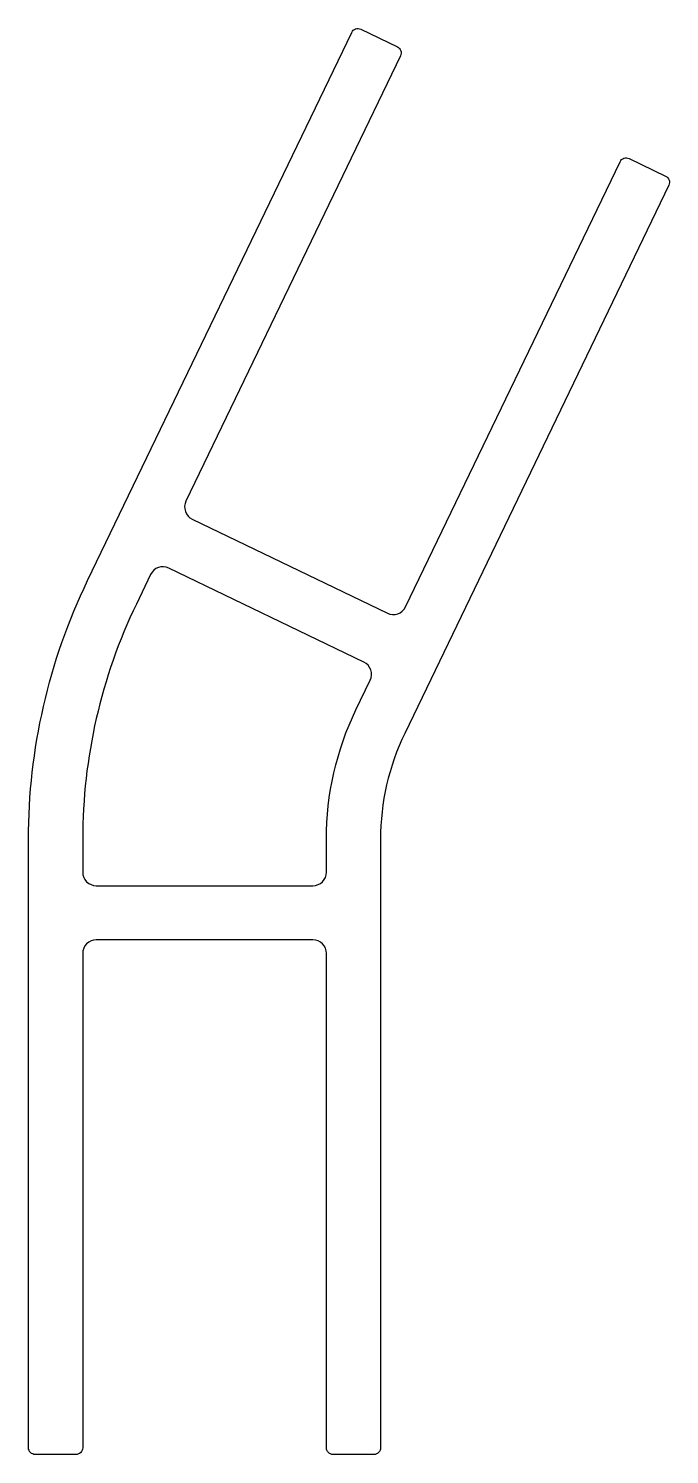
# Model space of a CAD drawing. Extents: x 674.9 to 698.6, y 528.2 to 580.8.
import ezdxf

# ---------------------------------------------------------------- set-up
doc = ezdxf.new("R2010")
doc.units = 0
doc.layers.get('0').update_dxf_attribs({"linetype": 'CONTINUOUS'})

msp = doc.modelspace()

# ---------------------------------------------------------------- linework, layer by layer
at = {"color": 7}
msp.add_lwpolyline([(688.626, 579.823), (680.702, 563.384, 0.414214), (680.935, 562.716), (688.142, 559.242, 0.414214), (688.809, 559.476), (696.733, 575.916, -0.414217), (697.067, 576.032), (698.418, 575.381, -0.41421), (698.535, 575.047), (688.781, 554.81, 0.11276), (687.888, 550.902), (687.888, 528.436, -0.414214), (687.638, 528.186), (686.138, 528.186, -0.414214), (685.888, 528.436), (685.888, 546.686, 0.414214), (685.388, 547.186), (677.388, 547.186, 0.414214), (676.888, 546.686), (676.888, 528.436, -0.414214), (676.638, 528.186), (675.138, 528.186, -0.414214), (674.888, 528.436), (674.888, 550.902, -0.11276), (677.07, 560.454), (686.824, 580.692, -0.414218), (687.158, 580.809), (688.509, 580.157, -0.41421)], format="xyb", close=True, dxfattribs=at)
msp.add_lwpolyline([(687.507, 556.773, 0.414214), (687.273, 557.441), (680.067, 560.914, 0.414214), (679.399, 560.681), (678.872, 559.586, 0.11276), (676.888, 550.902), (676.888, 549.686, 0.414214), (677.388, 549.186), (685.388, 549.186, 0.414214), (685.888, 549.686), (685.888, 550.902, -0.11276), (686.979, 555.678), (687.507, 556.773)], format="xyb", dxfattribs=at)

doc.saveas('drawing.dxf')
